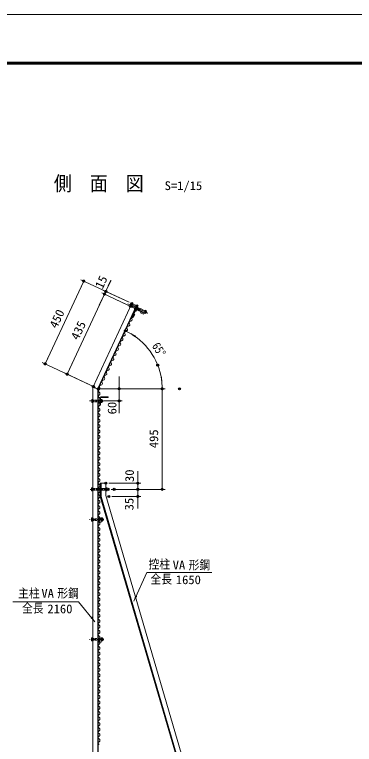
# Model space of a CAD drawing. Units: millimetres at full size. Extents: x -4455 to 4455, y -3150 to 3150.
# Drawn here: x -251 to 1423, y -442 to 3150 of the extents above; entities that cross this region are included whole.
import ezdxf
from ezdxf.enums import TextEntityAlignment as Align

# ---------------------------------------------------------------- set-up
doc = ezdxf.new("R2010")
doc.units = ezdxf.units.MM
doc.header["$LTSCALE"] = 20
doc.header["$PDMODE"] = 32
doc.header["$PDSIZE"] = 10
for name, pattern in [('USER1', [2, 1.25, -0.25, 0.25, -0.25]), ('USER2', [4.7625, 3.175, -1.5875]), ('USER3', [0.375, 0.25, -0.125]), ('USER4', [1.125, 0.75, -0.125, 0.125, -0.125])]:
    doc.linetypes.add(name, pattern=pattern)
for name, color, linetype, lineweight in [('0-0_6文字', 3, 'Continuous', 18), ('0-3_5寸法', 1, 'Continuous', 18), ('0-4_SUNPOU', 1, 'Continuous', 18), ('0-6_1部材', 3, 'Continuous', 18), ('0-7_7詳細', 3, 'Continuous', 18), ('0-9_8部品', 7, 'Continuous', 18), ('0-B_2網', 4, 'Continuous', 18), ('0-C_AMI', 3, 'Continuous', 18), ('0-E_D-TTL', 7, 'Continuous', 18)]:
    doc.layers.add(name, color=color, linetype=linetype, lineweight=lineweight)
doc.layers.add('0-5_DEFPOINTS', color=7, linetype='Continuous')
doc.styles.add('ＭＳ ゴシック', font='')
doc.styles.get('ＭＳ ゴシック').set_extended_font_data('MS Gothic')

# ---------------------------------------------------------------- blocks, each defined once
blk = doc.blocks.new('M1')
at = {"layer": '0-4_SUNPOU'}
blk.add_line((-5, 0), (-38.58, 0), dxfattribs=at)
for points in [[(0, 0), (-5, 0), (-4.96, 0.63)], [(0, 0), (-4.96, -0.63), (-5, 0)], [(0, 0), (-4.96, 0.63), (-4.84, 1.24)], [(0, 0), (-4.84, -1.24), (-4.96, -0.63)], [(0, 0), (-4.84, 1.24), (-4.65, 1.84)], [(0, 0), (-4.65, -1.84), (-4.84, -1.24)], [(0, 0), (-4.65, 1.84), (-4.38, 2.41)], [(0, 0), (-4.38, -2.41), (-4.65, -1.84)], [(0, 0), (-4.38, 2.41), (-4.05, 2.94)], [(0, 0), (-4.05, -2.94), (-4.38, -2.41)], [(0, 0), (-4.05, 2.94), (-3.64, 3.42)], [(0, 0), (-3.64, -3.42), (-4.05, -2.94)], [(0, 0), (-3.64, 3.42), (-3.19, 3.85)], [(0, 0), (-3.19, -3.85), (-3.64, -3.42)], [(0, 0), (-3.19, 3.85), (-2.68, 4.22)], [(0, 0), (-2.68, -4.22), (-3.19, -3.85)], [(0, 0), (-2.68, 4.22), (-2.13, 4.52)], [(0, 0), (-2.13, -4.52), (-2.68, -4.22)], [(0, 0), (-2.13, 4.52), (-1.55, 4.76)], [(0, 0), (-1.55, -4.76), (-2.13, -4.52)], [(0, 0), (-1.55, 4.76), (-0.94, 4.91)], [(0, 0), (-0.94, -4.91), (-1.55, -4.76)], [(0, 0), (-0.94, 4.91), (-0.31, 4.99)], [(0, 0), (-0.31, -4.99), (-0.94, -4.91)], [(0, 0), (-0.31, 4.99), (0.31, 4.99)], [(0, 0), (0.31, -4.99), (-0.31, -4.99)], [(0, 0), (0.31, 4.99), (0.94, 4.91)], [(0, 0), (0.94, 4.91), (1.55, 4.76)], [(0, 0), (1.55, 4.76), (2.13, 4.52)], [(0, 0), (2.13, 4.52), (2.68, 4.22)], [(0, 0), (2.68, 4.22), (3.19, 3.85)], [(0, 0), (3.19, 3.85), (3.64, 3.42)], [(0, 0), (3.64, 3.42), (4.05, 2.94)], [(0, 0), (4.05, 2.94), (4.38, 2.41)], [(0, 0), (4.38, 2.41), (4.65, 1.84)], [(0, 0), (4.65, 1.84), (4.84, 1.24)], [(0, 0), (4.84, 1.24), (4.96, 0.63)], [(0, 0), (4.96, 0.63), (5, 0)], [(0, 0), (0.94, -4.91), (0.31, -4.99)], [(0, 0), (1.55, -4.76), (0.94, -4.91)], [(0, 0), (2.13, -4.52), (1.55, -4.76)], [(0, 0), (2.68, -4.22), (2.13, -4.52)], [(0, 0), (3.19, -3.85), (2.68, -4.22)], [(0, 0), (3.64, -3.42), (3.19, -3.85)], [(0, 0), (4.05, -2.94), (3.64, -3.42)], [(0, 0), (4.38, -2.41), (4.05, -2.94)], [(0, 0), (4.65, -1.84), (4.38, -2.41)], [(0, 0), (4.84, -1.24), (4.65, -1.84)], [(0, 0), (4.96, -0.63), (4.84, -1.24)], [(0, 0), (5, 0), (4.96, -0.63)]]:
    blk.add_solid(points, dxfattribs=at)
blk = doc.blocks.new('NAMIX13')
at = {"layer": '0-C_AMI'}
for centre, start, end in [((-71.1, -133.3), 298.07249, 61.92751), ((71.1, -400), 118.07249, 241.92751), ((-71.1, -666.7), 298.07249, 61.92751), ((71.1, -933.3), 118.07249, 241.92751), ((71.1, -1466.7), 118.07249, 241.92751), ((-71.1, -1200), 298.07249, 61.92751), ((71.1, -2000), 118.07249, 241.92751), ((-71.1, -1733.3), 298.07249, 61.92751), ((-71.1, -2266.7), 298.07249, 61.92751), ((71.1, -2533.3), 118.07249, 241.92751), ((-71.1, -2800), 298.07249, 61.92751), ((71.1, -3066.7), 118.07249, 241.92751), ((71.1, -3600), 118.07249, 241.92751), ((-71.1, -3333.3), 298.07249, 61.92751), ((71.1, -4133.3), 118.07249, 241.92751), ((-71.1, -3866.7), 298.07249, 61.92751), ((-71.1, -4400), 298.07249, 61.92751), ((71.1, -4666.7), 118.07249, 241.92751), ((-71.1, -4933.3), 298.07249, 61.92751), ((71.1, -5200), 118.07249, 241.92751), ((71.1, -5733.3), 118.07249, 241.92751), ((-71.1, -5466.7), 298.07249, 61.92751)]:
    blk.add_arc(centre, 151.1, start, end, dxfattribs=at)
blk = doc.blocks.new('NAMIX5')
at = {"layer": '0-C_AMI'}
for centre, start, end in [((35.6, -200), 118.07249, 241.92751), ((-35.6, -66.7), 298.07249, 61.92751), ((-35.6, -333.3), 298.07249, 61.92751), ((35.6, -466.7), 118.07249, 241.92751), ((35.6, -733.3), 118.07249, 241.92751), ((-35.6, -600), 298.07249, 61.92751), ((35.6, -1000), 118.07249, 241.92751), ((-35.6, -866.7), 298.07249, 61.92751), ((-35.6, -1133.3), 298.07249, 61.92751), ((35.6, -1266.7), 118.07249, 241.92751)]:
    blk.add_arc(centre, 75.6, start, end, dxfattribs=at)
blk = doc.blocks.new('NAMI')
at = {"layer": '0-C_AMI'}
for centre, start, end in [((-71.1, -133.3), 298.07249, 61.92751), ((71.1, -400), 118.07249, 241.92751)]:
    blk.add_arc(centre, 151.1, start, end, dxfattribs=at)

msp = doc.modelspace()

# ---------------------------------------------------------------- linework, layer by layer
at = {"layer": '0-0_6文字', "color": 7}
for points in [[(720.81, 403.55), (400.9, 403.55), (336.84, 263.6)], [(-259.1, 260.37), (63.84, 260.37), (145.1, 162.05)]]:
    msp.add_lwpolyline(points, dxfattribs=at)
for points in [[(336.01, 261.78), (343.76, 291.23), (353.23, 286.89)], [(146.37, 160.51), (123.24, 180.31), (131.27, 186.95)]]:
    msp.add_solid(points, dxfattribs=at)
at = {"layer": '0-3_5寸法'}
for p, q in [((89.61, 1838.57), (-100.56, 1430.73)), ((313.79, 1734.03), (76.02, 1844.91)), ((192.03, 1774.26), (8.19, 1380.01)), ((307.45, 1720.44), (178.44, 1780.6)), ((123.61, 1326.19), (-114.16, 1437.07)), ((148.08, 1314.78), (-5.4, 1386.35)), ((264.26, 1338.44), (264.26, 1368.44)), ((161.68, 1308.44), (489.24, 1308.44)), ((176.68, 1308.44), (491.19, 1308.44)), ((176.68, 1308.44), (279.26, 1308.44)), ((264.26, 1308.44), (264.26, 1248.44)), ((476.19, 813.44), (476.19, 1308.44)), ((191.15, 1248.44), (279.26, 1248.44)), ((264.26, 1218.44), (264.26, 1188.44)), ((224.28, 813.44), (491.19, 813.44))]:
    msp.add_line(p, q, dxfattribs=at)
at = {"layer": '0-5_DEFPOINTS'}
for p in [(198.37, 1787.85), (327.39, 1727.69), (327.39, 1727.69), (321.05, 1714.1), (345.52, 1702.69), (351.86, 1716.28), (-100.56, 1430.73), (454.21, 1424.66), (8.19, 1380.01), (137.21, 1319.85), (161.68, 1308.44), (161.68, 1308.44), (161.68, 1308.44), (161.68, 1308.44), (161.68, 1308.44), (476.19, 1308.44), (561.78, 1308.44), (176.15, 1248.44), (264.26, 1248.44), (198.68, 843.44), (209.28, 813.44), (240.17, 813.44), (356.19, 813.44), (213.98, 778.44), (356.19, 778.44)]:
    msp.add_point(p, dxfattribs=at)
at = {"layer": '0-6_1部材', "color": 7}
for p, q in [((134.68, 1314.43), (327.39, 1727.69)), ((327.39, 1727.69), (351.86, 1716.28)), ((158.68, 1309.11), (349.14, 1717.55)), ((158.68, 1309.11), (158.68, -851.56)), ((161.68, 1308.44), (161.68, -851.56)), ((161.68, 1228.44), (161.68, 1263.44)), ((169.85, 1228.44), (169.85, 1263.44)), ((172.85, 1230.44), (172.85, 1260.44)), ((174.85, 1268.44), (209.85, 1268.44)), ((177.85, 1265.44), (207.85, 1265.44)), ((209.85, 1268.44), (209.85, 1267.44)), ((169.85, 1228.44), (170.85, 1228.44)), ((171.68, 843.44), (171.68, 778.44)), ((171.68, 843.44), (198.68, 843.44)), ((175.18, 843.44), (175.18, 777.51)), ((198.68, 843.44), (198.68, 783)), ((171.68, 778.44), (561.68, -551.56)), ((175.18, 777.51), (565.18, -552.49)), ((198.68, 783), (588.68, -547))]:
    msp.add_line(p, q, dxfattribs=at)
at = {"layer": '0-6_1部材', "linetype": 'USER3'}
for p, q in [((134.68, 1252.44), (159.85, 1252.44)), ((134.68, 1244.44), (159.85, 1244.44)), ((161.68, 817.44), (134.68, 817.44))]:
    msp.add_line(p, q, dxfattribs=at)
at = {"layer": '0-6_1部材', "color": 1}
for p, q in [((356.19, 873.44), (356.19, 903.44)), ((356.19, 843.44), (356.19, 873.44)), ((213.68, 843.44), (371.19, 843.44)), ((356.19, 843.44), (356.19, 813.44)), ((224.28, 813.44), (371.19, 813.44)), ((255.17, 813.44), (371.19, 813.44)), ((356.19, 813.44), (356.19, 778.44)), ((228.98, 778.44), (371.19, 778.44)), ((356.19, 783.44), (356.19, 753.44)), ((356.19, 748.44), (356.19, 718.44))]:
    msp.add_line(p, q, dxfattribs=at)
at = {"layer": '0-6_1部材', "color": 7}
for points in [[(134.68, 1314.43), (161.68, 1308.44), (351.86, 1716.28)], [(134.68, 1314.43), (134.68, -851.56), (161.68, -851.56)]]:
    msp.add_lwpolyline(points, dxfattribs=at)
for centre, radius, start, end in [((174.85, 1263.44), 5, 90, 180), ((177.85, 1260.44), 5, 90, 180), ((207.85, 1267.44), 2, 270, 0), ((170.85, 1230.44), 2, 270, 0)]:
    msp.add_arc(centre, radius, start, end, dxfattribs=at)
at = {"layer": '0-7_7詳細', "color": 1}
for p, q in [((211.05, 1815.04), (223.73, 1842.23)), ((331.92, 1709.03), (178.44, 1780.6)), ((313.79, 1734.03), (184.78, 1794.19)), ((192.03, 1774.26), (198.37, 1787.85)), ((179.35, 1747.07), (166.67, 1719.88)), ((161.68, 1308.44), (462.5, 1308.44))]:
    msp.add_line(p, q, dxfattribs=at)
at = {"layer": '0-7_7詳細'}
for centre, radius, start, end in [((167.74, 1298.14), 5.64, 109.98593, 144.915), ((159.13, 1312.58), 11.33, 306.19251, 338.55353), ((156.89, 1310.31), 12.91, 351.70856, 19.89401)]:
    msp.add_arc(centre, radius, start, end, dxfattribs=at)
at = {"layer": '0-9_8部品', "color": 1, "linetype": 'USER4'}
for p, q in [((307.02, 1726.83), (406.17, 1680.6)), ((186.98, 1248.44), (118.87, 1248.44))]:
    msp.add_line(p, q, dxfattribs=at)
at = {"layer": '0-9_8部品'}
for p, q in [((315.33, 1715.08), (321.18, 1727.64)), ((325.02, 1722.62), (320.51, 1724.72)), ((321.18, 1727.64), (322.2, 1728.35)), ((326.71, 1726.24), (322.2, 1728.35)), ((315.33, 1715.08), (315.44, 1713.85)), ((319.95, 1711.74), (315.44, 1713.85)), ((321.64, 1715.37), (317.13, 1717.47)), ((346.33, 1697.34), (331.96, 1666.53)), ((346.15, 1704.05), (366.09, 1694.75)), ((347.33, 1701.84), (381.77, 1685.78)), ((348.33, 1698.07), (379.14, 1683.7)), ((349.53, 1711.3), (369.47, 1702)), ((369.89, 1702.91), (365.67, 1693.84)), ((365.67, 1693.84), (381.98, 1686.24)), ((369.89, 1702.91), (391.64, 1692.76)), ((392.91, 1695.48), (386.15, 1680.98)), ((391.22, 1691.86), (387.84, 1684.61)), ((391.22, 1691.86), (395.78, 1689.73)), ((392.91, 1695.48), (397.43, 1693.38)), ((397.53, 1692.14), (397.43, 1693.38)), ((335.79, 1663.11), (323.23, 1654.89)), ((333.43, 1665.15), (325.63, 1660.05)), ((328.61, 1666.43), (329.97, 1665.8)), ((338.08, 1675.12), (333.43, 1665.15)), ((340.8, 1673.85), (335.79, 1663.11)), ((338.08, 1675.12), (340.8, 1673.85)), ((370.02, 1681.88), (372.34, 1686.87)), ((383.61, 1675.54), (370.02, 1681.88)), ((381.13, 1684.42), (381.98, 1686.23)), ((386.15, 1680.98), (383.61, 1675.54)), ((386.15, 1680.98), (390.66, 1678.88)), ((387.84, 1684.61), (392.35, 1682.5)), ((129.08, 1255.37), (129.7, 1256.44)), ((129.08, 1241.52), (129.08, 1255.37)), ((129.08, 1241.52), (129.7, 1240.44)), ((134.68, 1256.44), (129.7, 1256.44)), ((134.68, 1252.44), (129.7, 1252.44)), ((134.68, 1244.44), (129.7, 1244.44)), ((134.68, 1240.44), (129.7, 1240.44)), ((134.68, 1240.44), (134.68, 1256.44)), ((159.85, 1252.44), (172.85, 1252.44)), ((159.85, 1244.44), (172.85, 1244.44)), ((172.85, 1240.44), (172.85, 1256.44)), ((172.85, 1256.44), (178.63, 1256.44)), ((172.85, 1252.44), (178.63, 1252.44)), ((172.85, 1244.44), (178.63, 1244.44)), ((172.85, 1240.44), (178.63, 1240.44)), ((179.25, 1255.37), (178.63, 1256.44)), ((179.25, 1241.52), (178.63, 1240.44)), ((179.25, 1241.52), (179.25, 1255.37)), ((184.32, 1252.44), (179.25, 1252.44)), ((184.32, 1244.44), (179.25, 1244.44)), ((184.32, 1244.44), (184.32, 1252.44)), ((128.28, 819.36), (129.39, 821.28)), ((128.28, 807.52), (128.28, 819.36)), ((128.28, 807.52), (129.39, 805.6)), ((128.97, 817.44), (134.68, 817.44)), ((128.97, 809.44), (134.68, 809.44)), ((129.39, 821.28), (134.68, 821.28)), ((129.39, 805.6), (134.68, 805.6)), ((134.68, 805.6), (134.68, 821.28)), ((171.68, 817.44), (161.68, 817.44)), ((171.68, 809.44), (161.68, 809.44)), ((198.68, 805.6), (198.68, 821.28)), ((203.97, 821.28), (198.68, 821.28)), ((204.39, 817.44), (198.68, 817.44)), ((204.39, 809.44), (198.68, 809.44)), ((203.97, 805.6), (198.68, 805.6)), ((205.08, 819.36), (203.97, 821.28)), ((205.08, 807.52), (203.97, 805.6)), ((205.08, 807.52), (205.08, 819.36)), ((207, 817.44), (205.08, 817.44)), ((207, 809.44), (205.08, 809.44))]:
    msp.add_line(p, q, dxfattribs=at)
at = {"layer": '0-9_8部品', "color": 3, "linetype": 'USER2'}
for p, q in [((321.65, 1715.39), (346.02, 1704.11)), ((325.03, 1722.64), (349.4, 1711.36)), ((198.68, 817.44), (171.68, 817.44)), ((198.68, 809.44), (171.68, 809.44))]:
    msp.add_line(p, q, dxfattribs=at)
at = {"layer": '0-9_8部品', "color": 4}
for p, q in [((346.49, 1704.77), (366.43, 1695.47)), ((349.19, 1710.57), (369.13, 1701.27))]:
    msp.add_line(p, q, dxfattribs=at)
at = {"layer": '0-9_8部品', "color": 1, "linetype": 'USER1'}
for p, q in [((120.8, 813.44), (209.28, 813.44)), ((189.64, 664.87), (118.81, 664.87)), ((189.64, 74.87), (118.81, 74.87))]:
    msp.add_line(p, q, dxfattribs=at)
at = {"layer": '0-9_8部品', "color": 3, "linetype": 'USER3'}
for p, q in [((161.68, 809.44), (134.68, 809.44)), ((134.68, 668.87), (176.22, 668.87)), ((134.68, 660.87), (176.22, 660.87)), ((134.68, 78.87), (176.22, 78.87)), ((134.68, 70.87), (176.22, 70.87))]:
    msp.add_line(p, q, dxfattribs=at)
at = {"layer": '0-9_8部品', "color": 3}
for p, q in [((128.28, 670.79), (129.39, 672.71)), ((128.28, 658.95), (128.28, 670.79)), ((128.97, 668.87), (134.68, 668.87)), ((128.97, 660.87), (134.68, 660.87)), ((129.39, 672.71), (134.68, 672.71)), ((134.68, 657.03), (134.68, 672.71)), ((162.02, 671.19), (162.02, 660.69)), ((162.02, 671.19), (176.22, 671.19)), ((162.02, 660.69), (165.97, 660.69)), ((162.02, 656.19), (165.97, 656.19)), ((162.02, 656.19), (162.02, 651.19)), ((162.02, 651.19), (176.22, 651.19)), ((176.22, 657.03), (176.22, 672.71)), ((176.22, 671.19), (176.22, 651.19)), ((181.93, 668.87), (176.22, 668.87)), ((181.93, 660.87), (176.22, 660.87)), ((181.51, 657.03), (176.22, 657.03)), ((182.62, 658.95), (181.51, 657.03)), ((182.62, 658.95), (182.62, 670.79)), ((182.62, 668.87), (186.17, 668.87)), ((182.62, 668.07), (186.58, 668.07)), ((182.62, 661.67), (186.58, 661.67)), ((182.62, 660.87), (186.17, 660.87)), ((186.17, 660.87), (186.17, 668.87)), ((128.28, 80.79), (129.39, 82.71)), ((128.28, 68.95), (128.28, 80.79)), ((128.97, 78.87), (134.68, 78.87)), ((129.39, 82.71), (134.68, 82.71)), ((134.68, 67.03), (134.68, 82.71)), ((162.02, 81.19), (162.02, 70.69)), ((162.02, 81.19), (176.22, 81.19)), ((176.22, 67.03), (176.22, 82.71)), ((176.22, 81.19), (176.22, 61.19)), ((181.93, 78.87), (176.22, 78.87)), ((182.62, 68.95), (182.62, 80.79)), ((182.62, 78.87), (186.17, 78.87)), ((182.62, 78.07), (186.58, 78.07)), ((186.17, 70.87), (186.17, 78.87)), ((128.97, 70.87), (134.68, 70.87)), ((162.02, 70.69), (165.97, 70.69)), ((162.02, 66.19), (165.97, 66.19)), ((162.02, 66.19), (162.02, 61.19)), ((162.02, 61.19), (176.22, 61.19)), ((181.93, 70.87), (176.22, 70.87)), ((181.51, 67.03), (176.22, 67.03)), ((182.62, 68.95), (181.51, 67.03)), ((182.62, 71.67), (186.58, 71.67)), ((182.62, 70.87), (186.17, 70.87))]:
    msp.add_line(p, q, dxfattribs=at)
at = {"layer": '0-9_8部品'}
msp.add_lwpolyline([(397.53, 1692.14), (391.68, 1679.59), (390.66, 1678.88)], dxfattribs=at)
at = {"layer": '0-9_8部品', "color": 3}
for points in [[(128.28, 658.95), (129.39, 657.03), (134.68, 657.03)], [(182.62, 670.79), (181.51, 672.71), (176.22, 672.71)], [(182.62, 80.79), (181.51, 82.71), (176.22, 82.71)], [(128.28, 68.95), (129.39, 67.03), (134.68, 67.03)]]:
    msp.add_lwpolyline(points, dxfattribs=at)
at = {"layer": '0-9_8部品'}
for centre, radius, start, end in [((330.21, 1715.79), 13.19, 137.35573, 172.65509), ((327.74, 1724.58), 7.23, 155.00224, 178.88522), ((321.88, 1712.03), 7.23, 131.11235, 155.00092), ((346.48, 1700.03), 2, 64.99207, 154.99219), ((347.69, 1696.71), 1.5, 65.00722, 155.00732), ((391.8, 1687.03), 7.61, 269.02866, 41.50311), ((381.58, 1692.07), 14.39, 318.38929, 350.69312), ((390.98, 1695.2), 7.27, 311.37286, 335.0017), ((330.61, 1667.16), 1.5, 245.00729, 334.99213), ((379.77, 1685.06), 1.5, 245.00729, 334.96823), ((385.12, 1682.64), 7.23, 334.99903, 358.96354), ((136.31, 1255.37), 7.23, 179.99992, 203.88486), ((142.27, 1248.44), 13.19, 162.35463, 197.65355), ((136.31, 1241.52), 7.23, 156.1122, 179.99992), ((172.02, 1255.37), 7.23, 336.12625, 0), ((166, 1248.45), 13.25, 342.41266, 17.55417), ((172.02, 1241.52), 7.23, 0, 23.88957), ((131.31, 819.36), 3.03, 180, 219.3382), ((140.28, 813.44), 12, 160.52878, 199.47122), ((131.31, 807.52), 3.03, 140.6618, 180), ((202.05, 819.36), 3.03, 320.6618, 0), ((193.08, 813.44), 12, 340.52878, 19.47122), ((202.05, 807.52), 3.03, 0, 39.3382), ((195.69, 813.44), 12, 340.52878, 19.47122)]:
    msp.add_arc(centre, radius, start, end, dxfattribs=at)
at = {"layer": '0-9_8部品', "color": 3}
for centre, radius, start, end in [((131.31, 670.79), 3.03, 180, 219.3382), ((140.28, 664.87), 12, 160.52878, 199.47122), ((131.31, 658.95), 3.03, 140.6618, 180), ((165.97, 658.44), 2.25, 270, 90), ((179.59, 670.79), 3.03, 320.6618, 0), ((170.62, 664.87), 12, 340.52878, 19.47122), ((179.59, 658.95), 3.03, 0, 39.3382), ((179.24, 664.87), 8, 330, 30), ((131.31, 80.79), 3.03, 180, 219.3382), ((140.28, 74.87), 12, 160.52878, 199.47122), ((179.59, 80.79), 3.03, 320.6618, 0), ((170.62, 74.87), 12, 340.52878, 19.47122), ((179.24, 74.87), 8, 330, 30), ((131.31, 68.95), 3.03, 140.6618, 180), ((165.97, 68.44), 2.25, 270, 90), ((179.59, 68.95), 3.03, 0, 39.3382)]:
    msp.add_arc(centre, radius, start, end, dxfattribs=at)
at = {"layer": '0-B_2網', "color": 1}
msp.add_arc((161.68, 1308.44), 314.77, 5.46281, 59.53729, dxfattribs=at)
at = {"layer": '0-B_2網', "color": 3}
for centre, start, end in [((161.96, -288.64), 298.07249, 61.92751), ((169.07, -301.97), 118.07249, 241.92751), ((161.96, -315.3), 298.07249, 61.92751)]:
    msp.add_arc(centre, 7.56, start, end, dxfattribs=at)
at = {"layer": '0-C_AMI'}
for centre, radius, start, end in [((169, 1297.48), 7.06, 146.37365, 243.72463), ((169.37, 1271.33), 7.36, 118.29324, 242.85559), ((162.32, 1284.48), 7.56, 298.07249, 61.92751), ((169.07, -328.64), 7.56, 118.07249, 241.92751), ((169.07, -355.3), 7.56, 118.07249, 241.92751), ((161.96, -341.97), 7.56, 298.07249, 61.92751), ((169.07, -381.97), 7.56, 118.07249, 241.92751), ((161.96, -368.64), 7.56, 298.07249, 61.92751), ((161.96, -395.3), 7.56, 298.07249, 61.92751), ((169.07, -408.64), 7.56, 118.07249, 241.92751), ((169.07, -435.3), 7.56, 118.07249, 241.92751), ((161.96, -421.97), 7.56, 298.07249, 61.92751)]:
    msp.add_arc(centre, radius, start, end, dxfattribs=at)
at = {"layer": '0-E_D-TTL', "color": 2}
msp.add_lwpolyline([(-4454.77, 3150.21), (4454.93, 3150.21), (4454.93, -3150.21), (-4454.77, -3150.21)], close=True, dxfattribs=at)
at = {"layer": '0-E_D-TTL'}
for points in [[(-4168.38, 2916.86), (4168.55, 2916.86), (4168.55, -2916.87), (-4168.38, -2916.87)], [(-4165.73, 2914.21), (4165.9, 2914.21), (4165.9, -2914.21), (-4165.73, -2914.21)], [(-4163.08, 2911.56), (4163.25, 2911.56), (4163.25, -2911.56), (-4163.08, -2911.56)], [(-4160.43, 2908.91), (4160.59, 2908.91), (4160.59, -2908.91), (-4160.43, -2908.91)], [(-4157.78, 2906.26), (4157.94, 2906.26), (4157.94, -2906.26), (-4157.78, -2906.26)]]:
    msp.add_lwpolyline(points, close=True, dxfattribs=at)

# ---------------------------------------------------------------- block references
at = {"layer": '0-3_5寸法', "xscale": 1.5, "yscale": 1.5}
for p, rotation in [((89.61, 1838.57), 65.0001), ((192.03, 1774.26), 65.0001), ((-100.56, 1430.73), 245.0001), ((8.19, 1380.01), 245.0001), ((264.26, 1308.44), 270), ((476.19, 1308.44), 90), ((264.26, 1248.44), 90), ((476.19, 813.44), 270)]:
    msp.add_blockref('M1', p, dxfattribs=dict(at, rotation=rotation))
at = {"layer": '0-6_1部材', "xscale": 1.5, "yscale": 1.5}
for p, rotation in [((356.19, 843.44), 270), ((356.19, 813.44), 270), ((356.19, 813.44), 90), ((356.19, 778.44), 90)]:
    msp.add_blockref('M1', p, dxfattribs=dict(at, rotation=rotation))
at = {"layer": '0-7_7詳細', "xscale": 1.5, "yscale": 1.5}
for p, rotation in [((198.37, 1787.85), 245.0001), ((192.03, 1774.26), 65.0001)]:
    msp.add_blockref('M1', p, dxfattribs=dict(at, rotation=rotation))
at = {"layer": '0-B_2網'}
for name, p, xscale, yscale, rotation in [('NAMIX5', (349.35, 1701.39), 0.1, 0.1, 335), ('NAMIX13', (293, 1580.55), 0.05, 0.05, 335), ('M1', (294.71, 1593.72), 1.5, 1.5, 152.26869), ('M1', (476.45, 1308.44), 1.5, 1.5, 272.73141)]:
    msp.add_blockref(name, p, dxfattribs=dict(at, xscale=xscale, yscale=yscale, rotation=rotation))
for name, p, xscale, yscale in [('NAMI', (166.01, 1264.79), 0.05, 0.05), ('NAMIX5', (165.52, 1238.03), 0.1, 0.1), ('NAMI', (165.52, 1104.7), 0.05, 0.05), ('NAMI', (165.52, 1078.03), 0.05, 0.05), ('NAMI', (165.52, 1051.36), 0.05, 0.05), ('NAMIX5', (165.52, 1024.7), 0.1, 0.1), ('NAMIX13', (165.52, 891.36), 0.05, 0.05), ('NAMIX13', (165.52, 598.03), 0.05, 0.05), ('NAMIX13', (165.52, 304.7), 0.05, 0.05), ('NAMIX13', (165.52, 11.36), 0.05, 0.05)]:
    msp.add_blockref(name, p, dxfattribs=dict(at, xscale=xscale, yscale=yscale))

# ---------------------------------------------------------------- texts
at = {"layer": '0-0_6文字', "color": 7, "style": 'ＭＳ ゴシック', "width": 0.9}
msp.add_text('側\u3000面\u3000図', height=72.14, dxfattribs=at).set_placement((-57.3, 2261.54), align=Align.BOTTOM_LEFT)
at = {"layer": '0-0_6文字', "style": 'ＭＳ ゴシック'}
for s, width, p in [('S=1/15', 1.05, (488.29, 2273.56)), ('控柱', 0.9, (408.91, 410.27)), ('VA', 1.05, (528.05, 406.21)), ('全長', 0.9, (418.67, 336.74)), ('1650', 1.05, (543.4, 333.76)), ('VA', 1.05, (-118.69, 267.26)), ('全長', 0.9, (-213.93, 193.55)), ('2160', 1.05, (-89.2, 190.57))]:
    msp.add_text(s, height=43.26, dxfattribs=dict(at, width=width)).set_placement(p, align=Align.BOTTOM_LEFT)
at = {"layer": '0-3_5寸法', "color": 3, "style": 'ＭＳ ゴシック', "width": 1.05}
for s, rotation, p in [('450', 65, (-30.54, 1596.68)), ('435', 65, (75.05, 1539.17)), ('60', 90, (263.89, 1182.45)), ('495', 90, (469.52, 1015.94))]:
    msp.add_text(s, height=43.26, rotation=rotation, dxfattribs=at).set_placement(p, align=Align.BOTTOM_LEFT)
at = {"layer": '0-6_1部材', "style": 'ＭＳ ゴシック', "width": 1.05}
for s, p in [('30', (349.98, 849.54)), ('35', (348.01, 709.97))]:
    msp.add_text(s, height=43.26, rotation=90, dxfattribs=at).set_placement(p, align=Align.BOTTOM_LEFT)
at = {"layer": '0-6_1部材', "style": 'ＭＳ ゴシック', "width": 0.9}
for s, p in [('形鋼', (606.68, 406.38)), ('主柱', (-233.29, 267.43)), ('形鋼', (-40.07, 267.43))]:
    msp.add_text(s, height=43.26, dxfattribs=at).set_placement(p, align=Align.BOTTOM_LEFT)
at = {"layer": '0-7_7詳細', "style": 'ＭＳ ゴシック', "width": 1.05}
msp.add_text('15', height=43.26, rotation=65, dxfattribs=at).set_placement((194.39, 1790.97), align=Align.BOTTOM_LEFT)
at = {"layer": '0-B_2網', "color": 3, "style": 'ＭＳ ゴシック', "width": 0.85}
msp.add_text('65°', height=43.3, rotation=302.5, dxfattribs=at).set_placement((413.03, 1512.15), align=Align.BOTTOM_LEFT)

doc.saveas('drawing.dxf')
